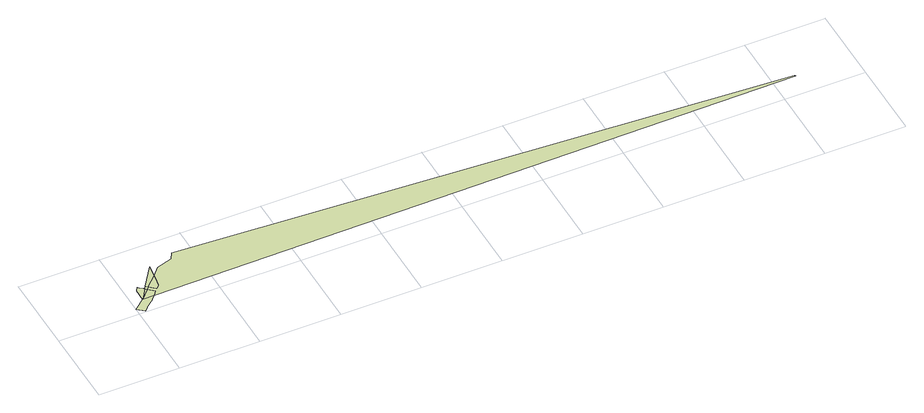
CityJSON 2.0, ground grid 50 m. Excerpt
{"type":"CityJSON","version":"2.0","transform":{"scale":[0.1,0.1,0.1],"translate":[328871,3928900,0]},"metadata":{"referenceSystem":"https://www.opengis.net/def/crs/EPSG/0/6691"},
"CityObjects":{
"landuse1":{"type":"LandUse","attributes":{"class":"204","LandUseDetailAttribute.orgLandUse":"10500","LandUseDetailAttribute.prefecture":"14","LandUseDetailAttribute.city":"14150","LandUseDetailAttribute.note":"都道府県","LandUseDetailAttribute.surveyYear":2015},"geometry":[{"type":"MultiSurface","lod":"1","boundaries":[[[0,1,2,3,4,5,6,7,8,9]]]}]},
"landuse2":{"type":"LandUse","attributes":{"class":"204","LandUseDetailAttribute.orgLandUse":"10500","LandUseDetailAttribute.prefecture":"14","LandUseDetailAttribute.city":"14150","LandUseDetailAttribute.note":"都道府県","LandUseDetailAttribute.surveyYear":2015},"geometry":[{"type":"MultiSurface","lod":"1","boundaries":[[[10,11,12,13,8,14]]]}]},
"landuse3":{"type":"LandUse","attributes":{"class":"204","LandUseDetailAttribute.orgLandUse":"10500","LandUseDetailAttribute.prefecture":"14","LandUseDetailAttribute.city":"14150","LandUseDetailAttribute.note":"都道府県","LandUseDetailAttribute.surveyYear":2015},"geometry":[{"type":"MultiSurface","lod":"1","boundaries":[[[14,8,15]]]}]},
"landuse4":{"type":"LandUse","attributes":{"class":"204","LandUseDetailAttribute.orgLandUse":"10500","LandUseDetailAttribute.prefecture":"14","LandUseDetailAttribute.city":"14150","LandUseDetailAttribute.note":"都道府県","LandUseDetailAttribute.surveyYear":2015},"geometry":[{"type":"MultiSurface","lod":"1","boundaries":[[[16,17,15,8,7]]]}]},
"landuse5":{"type":"LandUse","attributes":{"class":"203","LandUseDetailAttribute.orgLandUse":"10400","LandUseDetailAttribute.prefecture":"14","LandUseDetailAttribute.city":"14150","LandUseDetailAttribute.note":"都道府県","LandUseDetailAttribute.surveyYear":2015},"geometry":[{"type":"MultiSurface","lod":"1","boundaries":[[[18,14,15,19]]]}]},
"landuse6":{"type":"LandUse","attributes":{"class":"204","LandUseDetailAttribute.orgLandUse":"10500","LandUseDetailAttribute.prefecture":"14","LandUseDetailAttribute.city":"14150","LandUseDetailAttribute.note":"都道府県","LandUseDetailAttribute.surveyYear":2015},"geometry":[{"type":"MultiSurface","lod":"1","boundaries":[[[20,21,22,23,24,19]]]}]},
"landuse7":{"type":"LandUse","attributes":{"class":"204","LandUseDetailAttribute.orgLandUse":"10500","LandUseDetailAttribute.prefecture":"14","LandUseDetailAttribute.city":"14150","LandUseDetailAttribute.note":"都道府県","LandUseDetailAttribute.surveyYear":2015},"geometry":[{"type":"MultiSurface","lod":"1","boundaries":[[[25,26,27,28,29,18,19,24,30]]]}]},
"landuse8":{"type":"LandUse","attributes":{"class":"203","LandUseDetailAttribute.orgLandUse":"10400","LandUseDetailAttribute.prefecture":"14","LandUseDetailAttribute.city":"14150","LandUseDetailAttribute.note":"都道府県","LandUseDetailAttribute.surveyYear":2015},"geometry":[{"type":"MultiSurface","lod":"1","boundaries":[[[31,32,33,24,23,22,21,20,19,15,17,16,7,34,35]]]}]}
},
"vertices":[
[43,8,0],[63,29,0],[71,37,0],[91,55,0],[116,73,0],[127,85,0],[137,95,0],[143,102,0],[71,102,0],[2,44,0],
[113,180,0],[94,197,0],[87,203,0],[72,177,0],[121,173,0],
[131,163,0],
[152,115,0],[165,132,0],
[133,190,0],[146,179,0],
[182,146,0],[198,162,0],[203,169,0],[212,230,0],[215,248,0],
[219,279,0],[222,300,0],[223,308,0],[227,323,0],[227,324,0],[217,265,0],
[387,371,0],[362,330,0],[264,298,0],[4140,147,0],[4137,154,0]
]}
